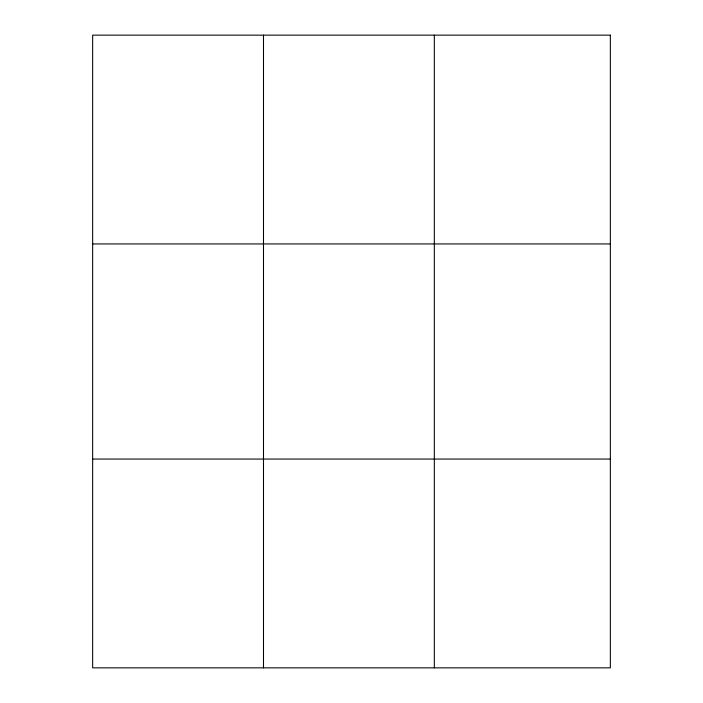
<?xml version="1.0" encoding="UTF-8"?>
<svg xmlns="http://www.w3.org/2000/svg" width="703" height="703" viewBox="0 0 703 703"><rect width="100%" height="100%" fill="white"/><g stroke="black" fill="none" stroke-linecap="round" stroke-linejoin="round"><path stroke-width="1.05" d="M263.493 667.85L263.493 35.15M434.331 667.85L434.331 35.15M92.655 243.941L610.345 243.941M92.655 459.059L610.345 459.059M610.345 35.15L610.345 667.85L92.655 667.85L92.655 35.15L610.345 35.15"/></g></svg>
